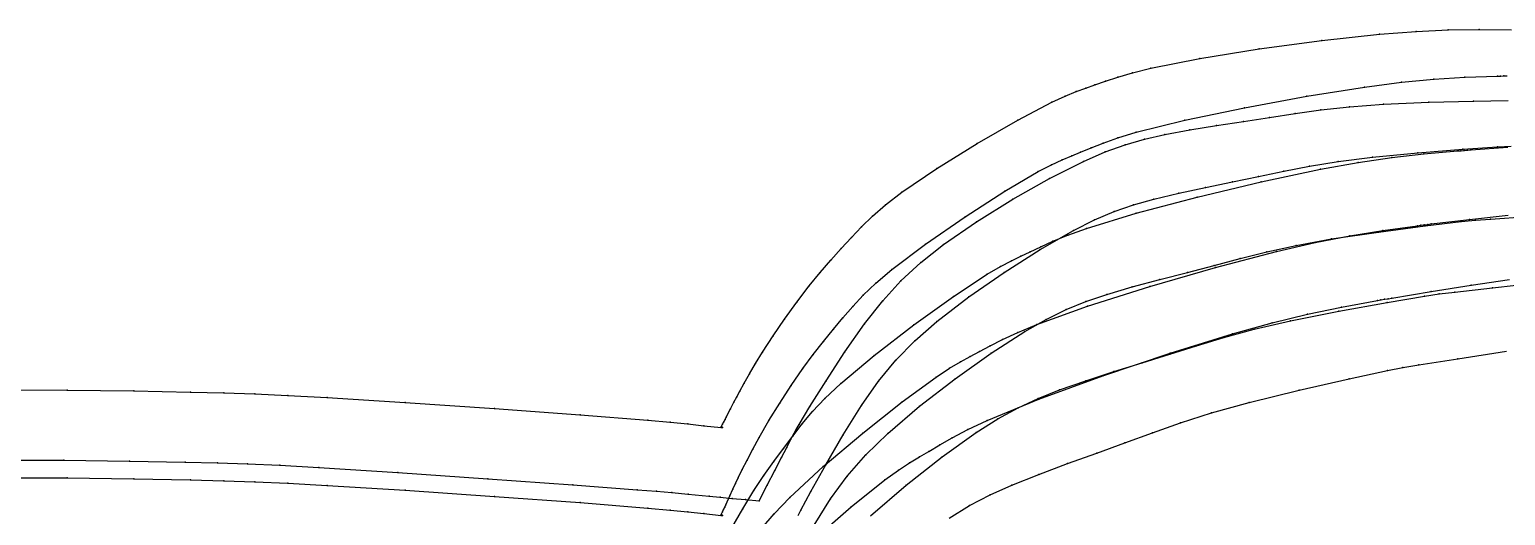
# Model space of a CAD drawing. Extents: x 50 to 2594, y 47 to 2136.
# Drawn here: x 1745.8 to 1913.9, y 1573.9 to 1629.2 of the extents above; entities that cross this region are included whole.
import ezdxf

# ---------------------------------------------------------------- set-up
doc = ezdxf.new("R2010")
doc.units = 0

# ---------------------------------------------------------------- blocks, each defined once
blk = doc.blocks.new('837.ESPALDA_XS')
at = {"layer": '1'}
blk.add_lwpolyline([(1741.522, 1580.18), (1749.704, 1580.154), (1757.19, 1580.061), (1763.54, 1579.942), (1767.215, 1579.859), (1770.625, 1579.753), (1774.291, 1579.593), (1778.736, 1579.347), (1787.723, 1578.768), (1797.982, 1578.054), (1807.677, 1577.349), (1814.973, 1576.8), (1817.19, 1576.624), (1818.956, 1576.474), (1820.783, 1576.305), (1823.179, 1576.074), (1824.427, 1575.953), (1825.818, 1575.818), (1827.314, 1575.673), (1828.876, 1575.521), (1829.806, 1577.332), (1830.669, 1579.008), (1831.422, 1580.467), (1832.021, 1581.629), (1832.495, 1582.555), (1832.811, 1583.165), (1833.081, 1583.658), (1833.418, 1584.237), (1834.667, 1586.297), (1836.495, 1589.205), (1838.651, 1592.488), (1840.884, 1595.675), (1842.948, 1598.319), (1845.022, 1600.598), (1847.276, 1602.677), (1849.882, 1604.724), (1853.622, 1607.3), (1857.763, 1609.869), (1861.948, 1612.23), (1865.82, 1614.183), (1868.277, 1615.255), (1870.535, 1616.077), (1872.751, 1616.718), (1875.078, 1617.249), (1877.928, 1617.78), (1880.963, 1618.271), (1884.037, 1618.733), (1887.002, 1619.177), (1889.9, 1619.626), (1892.827, 1620.044), (1896.086, 1620.411), (1899.982, 1620.703), (1905.116, 1620.922), (1910.227, 1621.049), (1914.149, 1621.107)], dxfattribs=at)
at = {"layer": '14'}
blk.add_lwpolyline([(1741.805, 1588.163), (1750.086, 1588.139), (1757.678, 1588.044), (1764.151, 1587.919), (1767.94, 1587.828), (1771.455, 1587.713), (1775.203, 1587.548), (1779.692, 1587.303), (1788.592, 1586.744), (1798.756, 1586.05), (1808.514, 1585.337), (1816.194, 1584.722), (1818.736, 1584.491), (1820.752, 1584.288), (1822.58, 1584.092), (1824.554, 1583.881), (1824.638, 1583.874), (1824.691, 1583.879), (1824.68, 1583.91), (1824.573, 1583.979), (1824.72, 1584.264), (1824.862, 1584.54), (1824.998, 1584.803), (1825.126, 1585.053), (1825.627, 1586.024), (1826.014, 1586.768), (1826.347, 1587.396), (1826.686, 1588.024), (1827.185, 1588.927), (1827.784, 1589.98), (1828.479, 1591.161), (1829.266, 1592.45), (1830.459, 1594.306), (1831.769, 1596.238), (1833.153, 1598.168), (1834.565, 1600.016), (1835.813, 1601.539), (1837.038, 1602.95), (1838.231, 1604.267), (1839.382, 1605.502), (1840.538, 1606.716), (1841.785, 1607.934), (1843.27, 1609.228), (1845.14, 1610.671), (1849.094, 1613.362), (1853.72, 1616.228), (1858.322, 1618.876), (1862.204, 1620.913), (1863.729, 1621.616), (1864.984, 1622.128), (1866.074, 1622.525), (1867.104, 1622.882), (1868.316, 1623.311), (1869.704, 1623.779), (1871.388, 1624.281), (1873.486, 1624.81), (1879.046, 1625.91), (1885.825, 1626.988), (1892.936, 1627.938), (1899.495, 1628.651), (1903.667, 1628.983), (1907.345, 1629.153), (1910.857, 1629.197), (1914.53, 1629.15)], dxfattribs=at)
at = {"layer": '2'}
for p in [(1824.573, 1583.979), (1828.876, 1575.521)]:
    blk.add_point(p, dxfattribs=at)
at = {"layer": '3'}
for p in [(1899.495, 1628.651), (1903.667, 1628.983), (1907.345, 1629.153), (1910.857, 1629.197), (1885.825, 1626.988), (1892.936, 1627.938), (1879.046, 1625.91), (1869.704, 1623.779), (1871.388, 1624.281), (1873.486, 1624.81), (1864.984, 1622.128), (1866.074, 1622.525), (1867.104, 1622.882), (1868.316, 1623.311), (1862.204, 1620.913), (1863.729, 1621.616), (1892.827, 1620.044), (1896.086, 1620.411), (1899.982, 1620.703), (1905.116, 1620.922), (1910.227, 1621.049), (1858.322, 1618.876), (1884.037, 1618.733), (1887.002, 1619.177), (1889.9, 1619.626), (1872.751, 1616.718), (1875.078, 1617.249), (1877.928, 1617.78), (1880.963, 1618.271), (1853.72, 1616.228), (1868.277, 1615.255), (1870.535, 1616.077), (1849.094, 1613.362), (1865.82, 1614.183), (1861.948, 1612.23), (1845.14, 1610.671), (1843.27, 1609.228), (1857.763, 1609.869), (1840.538, 1606.716), (1841.785, 1607.934), (1853.622, 1607.3), (1839.382, 1605.502), (1838.231, 1604.267), (1849.882, 1604.724), (1835.813, 1601.539), (1837.038, 1602.95), (1847.276, 1602.677), (1834.565, 1600.016), (1845.022, 1600.598), (1833.153, 1598.168), (1842.948, 1598.319), (1831.769, 1596.238), (1840.884, 1595.675), (1830.459, 1594.306), (1829.266, 1592.45), (1838.651, 1592.488), (1827.784, 1589.98), (1828.479, 1591.161), (1750.086, 1588.139), (1827.185, 1588.927), (1836.495, 1589.205), (1757.678, 1588.044), (1764.151, 1587.919), (1767.94, 1587.828), (1771.455, 1587.713), (1775.203, 1587.548), (1779.692, 1587.303), (1788.592, 1586.744), (1826.014, 1586.768), (1826.347, 1587.396), (1826.686, 1588.024), (1798.756, 1586.05), (1808.514, 1585.337), (1816.194, 1584.722), (1824.998, 1584.803), (1825.126, 1585.053), (1825.627, 1586.024), (1834.667, 1586.297), (1818.736, 1584.491), (1820.752, 1584.288), (1822.58, 1584.092), (1824.554, 1583.881), (1824.638, 1583.874), (1824.68, 1583.91), (1824.691, 1583.879), (1824.72, 1584.264), (1824.862, 1584.54), (1832.811, 1583.165), (1833.081, 1583.658), (1833.418, 1584.237), (1832.021, 1581.629), (1832.495, 1582.555), (1749.704, 1580.154), (1757.19, 1580.061), (1763.54, 1579.942), (1767.215, 1579.859), (1770.625, 1579.753), (1831.422, 1580.467), (1774.291, 1579.593), (1778.736, 1579.347), (1787.723, 1578.768), (1797.982, 1578.054), (1830.669, 1579.008), (1807.677, 1577.349), (1814.973, 1576.8), (1817.19, 1576.624), (1818.956, 1576.474), (1820.783, 1576.305), (1829.806, 1577.332), (1823.179, 1576.074), (1824.427, 1575.953), (1825.818, 1575.818), (1827.314, 1575.673)]:
    blk.add_point(p, dxfattribs=at)
blk = doc.blocks.new('837.ESPALDA_S')
at = {"layer": '1'}
blk.add_lwpolyline([(1833.318, 1573.87), (1833.627, 1574.471), (1834.776, 1576.61), (1836.462, 1579.633), (1838.459, 1583.051), (1840.539, 1586.376), (1842.477, 1589.146), (1844.444, 1591.548), (1846.604, 1593.76), (1849.118, 1595.957), (1852.748, 1598.747), (1856.781, 1601.551), (1860.869, 1604.147), (1864.662, 1606.317), (1867.078, 1607.526), (1869.308, 1608.471), (1871.505, 1609.233), (1873.819, 1609.89), (1876.66, 1610.575), (1879.689, 1611.229), (1882.758, 1611.856), (1885.719, 1612.458), (1888.613, 1613.063), (1891.536, 1613.638), (1894.797, 1614.178), (1898.703, 1614.678), (1903.859, 1615.169), (1908.996, 1615.565), (1912.94, 1615.83), (1914.516, 1615.926)], dxfattribs=at)
at = {"layer": '14'}
blk.add_lwpolyline([(1741.805, 1578.163), (1750.086, 1578.139), (1757.678, 1578.044), (1764.151, 1577.919), (1767.94, 1577.828), (1771.455, 1577.713), (1775.203, 1577.548), (1779.692, 1577.303), (1788.592, 1576.744), (1798.756, 1576.05), (1808.514, 1575.337), (1816.194, 1574.722), (1818.736, 1574.491), (1820.752, 1574.288), (1822.58, 1574.092), (1824.554, 1573.881), (1824.638, 1573.874), (1824.691, 1573.879), (1824.68, 1573.91), (1824.573, 1573.979), (1824.707, 1574.274), (1824.836, 1574.558), (1824.96, 1574.83), (1825.077, 1575.087), (1825.534, 1576.09), (1825.887, 1576.858), (1826.191, 1577.507), (1826.502, 1578.156), (1826.96, 1579.09), (1827.511, 1580.179), (1828.152, 1581.403), (1828.882, 1582.739), (1829.991, 1584.667), (1831.216, 1586.677), (1832.514, 1588.688), (1833.845, 1590.618), (1835.026, 1592.213), (1836.191, 1593.695), (1837.327, 1595.079), (1838.425, 1596.38), (1839.529, 1597.659), (1840.725, 1598.946), (1842.157, 1600.322), (1843.969, 1601.867), (1847.817, 1604.771), (1852.334, 1607.885), (1856.838, 1610.778), (1860.647, 1613.02), (1862.148, 1613.803), (1863.386, 1614.38), (1864.464, 1614.833), (1865.484, 1615.243), (1866.683, 1615.735), (1868.058, 1616.275), (1869.728, 1616.863), (1871.815, 1617.499), (1877.36, 1618.88), (1884.132, 1620.299), (1891.246, 1621.605), (1897.814, 1622.646), (1901.999, 1623.185), (1905.694, 1623.538), (1909.228, 1623.755), (1912.929, 1623.888), (1913.292, 1623.898), (1913.659, 1623.907), (1914.03, 1623.917)], dxfattribs=at)
at = {"layer": '2'}
blk.add_point((1824.573, 1573.979), dxfattribs=at)
at = {"layer": '3'}
for p in [(1905.694, 1623.538), (1909.228, 1623.755), (1912.929, 1623.888), (1913.292, 1623.898), (1913.659, 1623.907), (1897.814, 1622.646), (1901.999, 1623.185), (1884.132, 1620.299), (1891.246, 1621.605), (1877.36, 1618.88), (1869.728, 1616.863), (1871.815, 1617.499), (1865.484, 1615.243), (1866.683, 1615.735), (1868.058, 1616.275), (1903.859, 1615.169), (1908.996, 1615.565), (1912.94, 1615.83), (1862.148, 1613.803), (1863.386, 1614.38), (1864.464, 1614.833), (1891.536, 1613.638), (1894.797, 1614.178), (1898.703, 1614.678), (1860.647, 1613.02), (1882.758, 1611.856), (1885.719, 1612.458), (1888.613, 1613.063), (1856.838, 1610.778), (1876.66, 1610.575), (1879.689, 1611.229), (1869.308, 1608.471), (1871.505, 1609.233), (1873.819, 1609.89), (1852.334, 1607.885), (1867.078, 1607.526), (1864.662, 1606.317), (1847.817, 1604.771), (1860.869, 1604.147), (1843.969, 1601.867), (1856.781, 1601.551), (1842.157, 1600.322), (1840.725, 1598.946), (1852.748, 1598.747), (1839.529, 1597.659), (1837.327, 1595.079), (1838.425, 1596.38), (1849.118, 1595.957), (1836.191, 1593.695), (1846.604, 1593.76), (1835.026, 1592.213), (1844.444, 1591.548), (1833.845, 1590.618), (1832.514, 1588.688), (1842.477, 1589.146), (1831.216, 1586.677), (1840.539, 1586.376), (1829.991, 1584.667), (1838.459, 1583.051), (1828.152, 1581.403), (1828.882, 1582.739), (1827.511, 1580.179), (1750.086, 1578.139), (1757.678, 1578.044), (1826.502, 1578.156), (1826.96, 1579.09), (1836.462, 1579.633), (1764.151, 1577.919), (1767.94, 1577.828), (1771.455, 1577.713), (1775.203, 1577.548), (1779.692, 1577.303), (1788.592, 1576.744), (1825.887, 1576.858), (1826.191, 1577.507), (1834.776, 1576.61), (1798.756, 1576.05), (1808.514, 1575.337), (1816.194, 1574.722), (1824.96, 1574.83), (1825.077, 1575.087), (1825.534, 1576.09), (1818.736, 1574.491), (1820.752, 1574.288), (1822.58, 1574.092), (1824.554, 1573.881), (1824.638, 1573.874), (1824.68, 1573.91), (1824.691, 1573.879), (1824.707, 1574.274), (1824.836, 1574.558), (1833.627, 1574.471)]:
    blk.add_point(p, dxfattribs=at)
blk = doc.blocks.new('837.ESPALDA_M')
at = {"layer": '1'}
blk.add_lwpolyline([(1835.136, 1572.776), (1837, 1575.76), (1838.915, 1578.364), (1841.039, 1580.781), (1843.534, 1583.201), (1847.154, 1586.298), (1851.194, 1589.431), (1855.302, 1592.352), (1859.127, 1594.814), (1861.573, 1596.201), (1863.84, 1597.305), (1866.081, 1598.216), (1868.451, 1599.024), (1871.367, 1599.89), (1874.48, 1600.735), (1877.636, 1601.553), (1880.682, 1602.34), (1883.656, 1603.126), (1886.664, 1603.883), (1890.024, 1604.621), (1894.056, 1605.353), (1899.389, 1606.143), (1904.707, 1606.834), (1908.793, 1607.323), (1910.426, 1607.509), (1912.15, 1607.622), (1916.356, 1607.892)], dxfattribs=at)
at = {"layer": '14'}
blk.add_lwpolyline([(1825.771, 1572.48), (1827.007, 1574.631), (1828.282, 1576.701), (1829.42, 1578.415), (1830.546, 1580.012), (1831.649, 1581.505), (1832.715, 1582.911), (1833.79, 1584.294), (1834.959, 1585.691), (1836.368, 1587.192), (1838.161, 1588.888), (1841.991, 1592.1), (1846.5, 1595.566), (1851.008, 1598.802), (1854.831, 1601.326), (1856.344, 1602.217), (1857.595, 1602.881), (1858.686, 1603.408), (1859.72, 1603.887), (1860.935, 1604.46), (1862.33, 1605.092), (1864.028, 1605.791), (1866.153, 1606.561), (1871.82, 1608.287), (1878.756, 1610.119), (1886.05, 1611.851), (1892.795, 1613.28), (1897.099, 1614.062), (1900.905, 1614.625), (1904.552, 1615.038), (1908.377, 1615.374), (1908.752, 1615.404), (1909.132, 1615.433), (1909.515, 1615.463), (1909.903, 1615.492), (1914.107, 1615.791)], dxfattribs=at)
at = {"layer": '2'}
for p in [(1909.903, 1615.492), (1910.426, 1607.509)]:
    blk.add_point(p, dxfattribs=at)
at = {"layer": '3'}
for p in [(1904.552, 1615.038), (1908.377, 1615.374), (1908.752, 1615.404), (1909.132, 1615.433), (1909.515, 1615.463), (1892.795, 1613.28), (1897.099, 1614.062), (1900.905, 1614.625), (1886.05, 1611.851), (1878.756, 1610.119), (1871.82, 1608.287), (1866.153, 1606.561), (1904.707, 1606.834), (1908.793, 1607.323), (1912.15, 1607.622), (1862.33, 1605.092), (1864.028, 1605.791), (1894.056, 1605.353), (1899.389, 1606.143), (1858.686, 1603.408), (1859.72, 1603.887), (1860.935, 1604.46), (1886.664, 1603.883), (1890.024, 1604.621), (1856.344, 1602.217), (1857.595, 1602.881), (1877.636, 1601.553), (1880.682, 1602.34), (1883.656, 1603.126), (1854.831, 1601.326), (1871.367, 1599.89), (1874.48, 1600.735), (1851.008, 1598.802), (1866.081, 1598.216), (1868.451, 1599.024), (1863.84, 1597.305), (1846.5, 1595.566), (1859.127, 1594.814), (1861.573, 1596.201), (1841.991, 1592.1), (1855.302, 1592.352), (1838.161, 1588.888), (1851.194, 1589.431), (1836.368, 1587.192), (1834.959, 1585.691), (1847.154, 1586.298), (1833.79, 1584.294), (1843.534, 1583.201), (1831.649, 1581.505), (1832.715, 1582.911), (1830.546, 1580.012), (1841.039, 1580.781), (1829.42, 1578.415), (1838.915, 1578.364), (1828.282, 1576.701), (1827.007, 1574.631), (1837, 1575.76)]:
    blk.add_point(p, dxfattribs=at)
blk = doc.blocks.new('837.ESPALDA_L')
at = {"layer": '1'}
blk.add_lwpolyline([(1841.561, 1573.846), (1845.605, 1577.31), (1849.73, 1580.556), (1853.585, 1583.31), (1856.059, 1584.877), (1858.361, 1586.14), (1860.647, 1587.201), (1863.071, 1588.162), (1866.061, 1589.21), (1869.256, 1590.246), (1872.497, 1591.256), (1875.626, 1592.229), (1878.68, 1593.197), (1881.771, 1594.136), (1885.229, 1595.074), (1889.387, 1596.039), (1894.894, 1597.13), (1900.391, 1598.118), (1904.616, 1598.834), (1906.305, 1599.11), (1908.074, 1599.313), (1912.39, 1599.802), (1917.766, 1600.4)], dxfattribs=at)
at = {"layer": '14'}
blk.add_lwpolyline([(1829.194, 1572.436), (1830.579, 1574.062), (1832.354, 1575.909), (1836.164, 1579.43), (1840.666, 1583.246), (1845.178, 1586.825), (1849.016, 1589.633), (1850.539, 1590.632), (1851.803, 1591.382), (1852.909, 1591.982), (1853.956, 1592.531), (1855.187, 1593.185), (1856.601, 1593.91), (1858.327, 1594.718), (1860.492, 1595.623), (1866.281, 1597.694), (1873.379, 1599.938), (1880.855, 1602.097), (1887.776, 1603.914), (1892.198, 1604.939), (1896.116, 1605.711), (1899.876, 1606.322), (1903.824, 1606.86), (1904.212, 1606.91), (1904.604, 1606.959), (1905, 1607.009), (1905.4, 1607.059), (1909.744, 1607.578), (1914.176, 1608.074)], dxfattribs=at)
at = {"layer": '2'}
for p in [(1905.4, 1607.059), (1906.305, 1599.11)]:
    blk.add_point(p, dxfattribs=at)
at = {"layer": '3'}
for p in [(1903.824, 1606.86), (1904.212, 1606.91), (1904.604, 1606.959), (1905, 1607.009), (1909.744, 1607.578), (1892.198, 1604.939), (1896.116, 1605.711), (1899.876, 1606.322), (1887.776, 1603.914), (1880.855, 1602.097), (1873.379, 1599.938), (1904.616, 1598.834), (1908.074, 1599.313), (1912.39, 1599.802), (1866.281, 1597.694), (1894.894, 1597.13), (1900.391, 1598.118), (1860.492, 1595.623), (1885.229, 1595.074), (1889.387, 1596.039), (1855.187, 1593.185), (1856.601, 1593.91), (1858.327, 1594.718), (1878.68, 1593.197), (1881.771, 1594.136), (1852.909, 1591.982), (1853.956, 1592.531), (1875.626, 1592.229), (1850.539, 1590.632), (1851.803, 1591.382), (1869.256, 1590.246), (1872.497, 1591.256), (1849.016, 1589.633), (1863.071, 1588.162), (1866.061, 1589.21), (1845.178, 1586.825), (1860.647, 1587.201), (1856.059, 1584.877), (1858.361, 1586.14), (1840.666, 1583.246), (1853.585, 1583.31), (1849.73, 1580.556), (1836.164, 1579.43), (1845.605, 1577.31), (1832.354, 1575.909), (1830.579, 1574.062)]:
    blk.add_point(p, dxfattribs=at)
blk = doc.blocks.new('837.ESPALDA_XL')
at = {"layer": '1'}
blk.add_lwpolyline([(1850.495, 1573.57), (1852.834, 1574.993), (1855.164, 1576.204), (1857.644, 1577.317), (1860.708, 1578.547), (1863.988, 1579.774), (1867.316, 1580.977), (1870.529, 1582.135), (1873.664, 1583.284), (1876.839, 1584.406), (1880.396, 1585.544), (1884.681, 1586.741), (1890.365, 1588.133), (1896.043, 1589.417), (1900.41, 1590.359), (1902.156, 1590.725), (1903.977, 1591.017), (1908.421, 1591.723), (1913.956, 1592.592)], dxfattribs=at)
at = {"layer": '14'}
blk.add_lwpolyline([(1834.832, 1570.927), (1839.348, 1574.849), (1843.2, 1577.939), (1844.735, 1579.046), (1846.011, 1579.883), (1847.131, 1580.557), (1848.193, 1581.174), (1849.44, 1581.91), (1850.873, 1582.728), (1852.626, 1583.646), (1854.831, 1584.685), (1860.741, 1587.101), (1868.003, 1589.757), (1875.66, 1592.343), (1882.757, 1594.548), (1887.298, 1595.816), (1891.327, 1596.798), (1895.2, 1597.605), (1899.272, 1598.346), (1899.672, 1598.416), (1900.076, 1598.485), (1900.485, 1598.555), (1900.898, 1598.625), (1905.381, 1599.364), (1909.956, 1600.084), (1914.315, 1600.742)], dxfattribs=at)
at = {"layer": '2'}
for p in [(1900.898, 1598.625), (1902.156, 1590.725)]:
    blk.add_point(p, dxfattribs=at)
at = {"layer": '3'}
for p in [(1909.956, 1600.084), (1899.272, 1598.346), (1899.672, 1598.416), (1900.076, 1598.485), (1900.485, 1598.555), (1905.381, 1599.364), (1891.327, 1596.798), (1895.2, 1597.605), (1887.298, 1595.816), (1882.757, 1594.548), (1875.66, 1592.343), (1908.421, 1591.723), (1868.003, 1589.757), (1900.41, 1590.359), (1903.977, 1591.017), (1890.365, 1588.133), (1896.043, 1589.417), (1860.741, 1587.101), (1884.681, 1586.741), (1854.831, 1584.685), (1880.396, 1585.544), (1852.626, 1583.646), (1873.664, 1583.284), (1876.839, 1584.406), (1849.44, 1581.91), (1850.873, 1582.728), (1870.529, 1582.135), (1846.011, 1579.883), (1847.131, 1580.557), (1848.193, 1581.174), (1863.988, 1579.774), (1867.316, 1580.977), (1844.735, 1579.046), (1860.708, 1578.547), (1843.2, 1577.939), (1857.644, 1577.317), (1839.348, 1574.849), (1852.834, 1574.993), (1855.164, 1576.204)]:
    blk.add_point(p, dxfattribs=at)

msp = doc.modelspace()

# ---------------------------------------------------------------- block references
at = {"layer": '1'}
for name in ['837.ESPALDA_XL', '837.ESPALDA_L', '837.ESPALDA_M', '837.ESPALDA_S', '837.ESPALDA_XS']:
    msp.add_blockref(name, (0, 0), dxfattribs=at)

doc.saveas('drawing.dxf')
